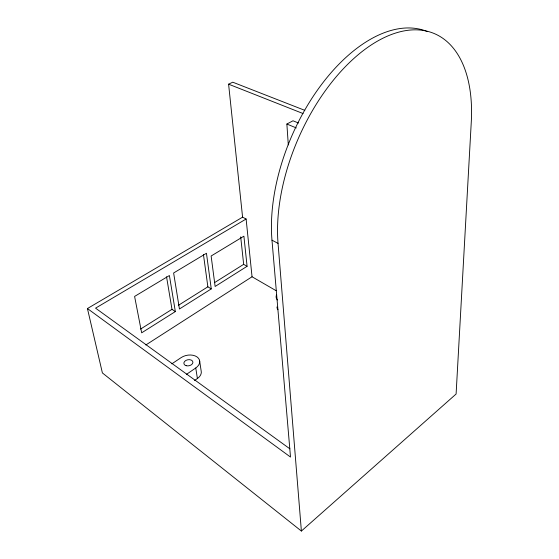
<?xml version="1.0" encoding="UTF-8"?>
<svg xmlns="http://www.w3.org/2000/svg" width="559" height="559" viewBox="0 0 559 559"><rect width="100%" height="100%" fill="white"/><g stroke="black" fill="none" stroke-linecap="round" stroke-linejoin="round"><path stroke-width="0.84" d="M301.385 531.05L456.102 394.018L471.279 121.981A150.126 83.005 -66.3 0 0 373.3 43.637A150.126 83.005 -66.3 0 0 278.04 243.389L301.385 531.05L102.395 372.937L87.435 308.54L242.585 217.165L246.114 219.009L252.046 276.768L276.076 290.673M194.539 380.504L197.397 378.52A11.355 7.728 -10.8 0 0 201.135 370.764L199.542 360.269M186.545 374.299L195.755 367.99A11.453 7.686 -10.7 0 0 197.068 356.956A11.453 7.686 -10.7 0 0 181.144 357.606L171.816 363.853M145.822 344.987L252.046 276.768M175.344 311.573L141.665 332.829L134.6 296.424L169.405 275.524L175.344 311.573L171.99 309.344L166.547 276.789M211.26 288.905L179.439 308.994L173.625 272.981L206.46 253.262L211.26 288.905L207.864 286.816L203.455 254.631M247.085 266.301L215.131 286.467L211.127 256.008L243.899 236.184L247.085 266.301L243.661 264.351L240.691 236.869M140.54 329.083L171.99 309.344M178.293 305.382L207.864 286.816M214.635 282.568L243.661 264.351M246.114 219.009L95.561 308.156L289.911 448.842M288.304 144.914L286.872 124.042L293 120.779L298.513 123.015M242.585 217.165L228.596 84.178L232.768 82.194L304.823 110.354M228.596 84.178L303.055 113.547M286.872 124.042L296.326 127.927M425.699 30.934A149.295 83.375 -66.4 0 0 319.958 86.645A149.295 83.375 -66.4 0 0 271.981 240.167L278.04 243.389M87.435 308.54L290.505 457.059L271.981 240.167M195.755 367.99L197.397 378.52M277.942 309.721A10.446 6.631 -4.2 0 1 276.984 306.947M277.488 299.987A10.53 6.589 -4.2 0 1 276.474 295.019M426.398 31.199A149.295 83.375 -66.4 0 1 427.09 31.472M186.161 365.698A4.584 3.075 -10.7 0 0 192.925 362.274A4.584 3.075 -10.7 0 0 186.077 360.338A4.584 3.075 -10.7 0 0 186.161 365.698"/></g></svg>
